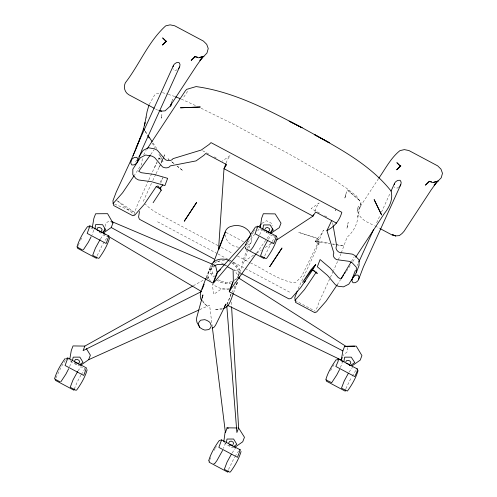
<?xml version="1.0" encoding="UTF-8"?>
<svg xmlns="http://www.w3.org/2000/svg" width="497" height="497" viewBox="0 0 497 497"><rect width="100%" height="100%" fill="white"/><g stroke="black" fill="none" stroke-linecap="round" stroke-linejoin="round"><path stroke-width="0.37" stroke-dasharray="2.48 1.86" d="M161.718 116.714L161.873 114.658L161.55 118.168L161.742 115.497M335.692 208.839L335.543 210.846L335.717 209.392M211.343 264.826L210.616 265.945L210.045 269.511L210.61 273.362L213.114 276.953L214.393 276.344C212.039 273.095 210.809 268.753 212.623 264.976M234.255 282.408L233.255 281.234L236.286 279.295L238.169 276.425C239.635 270.846 235.938 264.926 230.919 262.565M105.165 226.39L105.606 223.352L109.595 220.637L110.713 221.426M239.976 274.748L240.206 273.319L239.641 269.467L237.137 265.876L233.838 262.832L231.223 261.434M347.763 347.496L347.049 351.951L343.005 355.529M142.285 158.655L141.726 164.109L134.507 175.13M160.823 183.393L161.171 181.48L162.973 177.727L159.574 182.915M236.771 282.65L236.479 284.147L231.397 293.497M146.603 118.193L146.895 116.795M250.426 262.882C264.795 269.511 277.842 279.991 293.733 282.805L296.156 282.072L301.691 276.301L318.515 241.834L323.441 230.198L321.112 234.485L315.098 241.356L319.434 245.17L318.863 243.362L319.291 241.424L329.735 243.368M341.315 252.855L347.086 237.162C353.758 231.664 357.79 223.346 358.157 214.698L357.797 216.624L361.002 202.851L356.492 195.998L346.738 188.357L332.741 178.976L287.191 152.908L231.919 123.467L200.527 107.948M359.809 207.976L360.319 205.814M360.493 205.006L361.002 202.851M93.74 230.136L92.063 234.714M74.301 389.033L77.091 382.299L80.881 375.179M221.289 281.308L225.514 282.271L229.558 282.166L230.241 283.818L225.545 283.576L220.991 282.439L221.289 281.308L217.363 279.221M171.981 101.282L172.558 99.17L171.558 102.798M225.377 443.113L223.476 448.406M143.695 154.952L146.137 150.398M226.129 163.122L227.452 159.63L230.117 155.567L222.19 161.19M206.168 277.649L210.616 265.945L212.076 266.404L213.958 263.534M247.289 248.954L242.051 262.745L253.663 255.11M247.568 248.227L248.947 244.599L246.928 243.524M227.017 304.562L230.875 294.404L231.012 296.721M227.172 304.326L231.037 294.162M238.169 276.425L251.463 241.424M233.584 292.814L238.106 280.911M314.849 211.213L316.44 207.025L319.105 202.962L311.178 208.585L319.956 213.263M316.465 309.122L319.776 300.412L330.083 278.096M341.054 253.538L333.624 270.424M206.622 277.711L209.653 269.859L215.549 265.578M160.295 155.561L160.369 156.779L163.196 158.282L162.457 160.059L163.345 162.028L158.686 158.046L158.071 159.469M149.255 104.445L154.461 95.269L156.226 93.778L160.711 93.057M163.494 157.58L164.992 154.07L164.103 156.133M163.805 156.822L160.854 163.706L163.196 158.282M148.876 179.839L157.76 160.183M259.714 234.795L261.608 229.502L259.645 228.452L257.713 230.776M340.476 367.494L342.377 362.201L339.755 360.803M78.222 245.543L79.675 242.244M97.195 255.651L102.531 244.555L108.011 236.181M264.758 255.862L271.673 242.157M209.877 459.545L210.753 457.563M228.521 469.479L234.646 457.078M345.85 388.735L351.342 377.403M69.623 366.643L71.456 361.456L68.362 359.809M55.956 377.882L61.442 366.55L65.766 359.76M357.225 265.553L357.859 264.149M376.676 222.737L380.186 215.015M381.46 212.213L390.077 193.258M148.553 180.541L137.924 203.553L134.619 212.262L134.718 213.673M298.101 288.869L314.849 252.606L319.291 241.424L315.098 241.356L318.863 243.362M330.399 277.394L333.301 271.12M151.479 183.312L143.515 200.769L144.236 203.18M152.796 180.554L155.766 174.341M156.095 173.652L159.717 166.06M80.551 240.262L82.222 237.032M214.207 450.388L215.207 448.449M330.611 370.656L332.363 367.295M154.673 167.29L157.164 162.687M158.586 160.059L160.369 156.779M351.435 261.397L354.168 256.831M100.469 238.939L103.345 234.839L107.743 236.901M78.035 370.868L80.905 366.767L85.304 368.83M268.355 239.324L271.232 235.224L272.076 235.075M232.124 452.941L235 448.841L235.845 448.692M349.124 372.029L352 367.923L352.845 367.774M332.741 366.674L334.624 363.562M352.093 376.161L356.001 370.166M81.278 374.527L85.192 368.637M253.42 231.577L254.607 229.62M272.07 241.511L275.319 236.721M215.605 447.797L216.394 446.492M235.044 456.426L238.566 451.065M135.594 161.916L136.849 160.003M183.809 97.064L188.643 89.839M378.497 178.684L359.548 207.609C354.939 217.531 367.587 222.426 374.458 225.595M337.177 284.831L340.575 279.643M346.452 271.325L350.696 264.839M352.82 261.602L355.367 257.713M150.721 154.492L154.281 149.504M256.694 252.967L266.609 239.094M267.063 238.461L270.219 234.05M247.779 242.53L254.731 234.304M206.777 279.14L208.2 277.469L210.393 281.097M252.022 234.23L255.147 230.782M234.037 280.519L237.796 277.425M232.882 263.609L233.838 262.832M177.131 69.568L176.068 70.294L173.962 70.139L172.794 68.549M398.818 187.002L397.227 188.09L395.121 187.934L394.345 186.878M256.887 252.992L261.397 250.022M265.268 247.481L271.076 243.66M271.716 243.238L273.654 241.964M214.567 263.143L216.99 261.596M193.29 285.763L204.13 279.73M206.845 278.221L208.2 277.469M261.919 223.302L266.64 220.73L271.871 223.52L272.095 225.818M235.858 266.485L237.137 265.876M199.695 309.65L209.597 305.189L212.262 326.672M229.533 288.72L228.198 289.186L223.501 288.943A15.506 11.773 20.8 0 1 212.598 283.93M222.451 308.898L220.444 309.6L214.673 309.258L218.562 309.389L221.935 308.283M217.729 261.41L220.693 260.664L226.141 260.882M229.558 282.166L231.776 281.606M316.465 239.914L319.77 239.324L315.098 241.356L329.505 243.685M210.61 273.362L212.542 273.101M237.703 269.728L239.641 269.467M80.514 365.37L78.253 365.63L72.04 362.319L70.183 360.157M233.851 447.53L232.347 447.704L226.129 444.393L223.812 441.696M229.024 288.974L221.382 289.005L213.729 294.305L212.219 284.129M238.585 273.101L240.206 273.319M210.045 269.511L211.666 269.728M332.536 244.176L343.912 246.015L332.723 243.928M162.395 92.616L167.57 94.15M168.309 94.368L174.882 96.53M181.306 99.083L197.147 106.302M114.577 204.118L134.619 212.262L116.329 200.129M155.611 109.036L157.624 110.104M375.129 225.955L379.814 228.452M202.602 150.753L208.678 153.989M214.083 156.872L216.785 158.307M324.684 215.779L326.709 216.86M158.686 158.046L162.457 160.059L158.127 152.883M272.735 235.423L274.698 236.473M265.702 231.832L267.007 232.528M268.566 233.435L262.677 230.297L261.683 229.316M226.06 232.41L243.561 241.728M217.99 245.605L160.202 214.828L154.319 211.43L148.994 207.547L145.292 204.149M221.295 247.369L232.608 253.395M237.411 255.949L249.742 262.515M157.555 221.792L217.332 253.632M217.99 253.986L227.906 259.266M229.962 260.36L290.093 292.385M229.26 260.391L230.565 261.087M228.955 261.521L230.266 262.217M294.988 300.393L315.309 311.215M217.512 260.838L223.457 264.006M224.122 264.361L226.769 265.765M234.304 269.784L241.157 273.431M216.412 279.997L220.991 282.439M90.802 227.881L93.89 229.527M99.139 232.229L101.003 233.223M228.813 445.101L230.123 445.797M74.892 363.437L76.532 364.307M172.099 162.202L174.522 164.053M169.185 159.73L167.992 158.779L169.166 159.754M171.564 161.637L174.546 164.022M176.944 165.948L182.995 170.794L177.466 166.302M116.925 200.614L134.811 215.077M202.484 301.542L207.659 306.487L204.863 304.027L202.857 301.027L202.521 299.107M145.273 131.326L147.41 134.538M152.958 142.881L157.22 149.299M145.143 131.37L147.112 134.625M152.225 143.105L154.983 147.665M250.997 234.727L251.88 238.1A12.736 9.667 20.8 0 1 246.555 246.226M224.961 234.727L225.843 238.1L227.688 241.343A12.736 9.667 20.8 0 0 238.815 247.27M332.63 222.712L333.015 224.942M238.162 278.687L237.597 274.841L235.1 271.25A15.506 11.773 20.8 0 0 234.112 270.163M208.566 278.73L208.001 274.884A15.506 11.773 20.8 0 1 213.958 265.796M231.322 302.126L231.546 305.984M225.514 282.271L225.545 283.576M237.597 282.259A15.506 11.773 20.8 0 1 234.249 286.583M225.29 265.143A15.506 11.773 20.8 0 1 226.589 265.535M357.331 209.883L357.107 212.325L358.412 206.038L357.331 209.883M347.341 225.862L346.887 228.75L348.192 222.457L347.341 225.862M345.552 195.476L344.638 198.887L346.552 191.848L345.552 195.476M160.562 164.364L159.096 167.737L160.562 164.395M317.49 238.405L298.573 232.354L317.49 238.405M359.803 200.707L346.925 189.543L359.803 200.707"/><path stroke-width="0.75" d="M351.044 262.049L340.892 279.003L338.271 277.612L330.312 268.212L320.099 259.546L317.341 266.802L327.554 275.468L335.518 284.868L338.134 286.266L343.483 286.856L348.764 284.185L356.281 272.704L356.33 267.243L352.193 262.783L349.577 261.391L336.599 259.639A5.84 4.436 20.8 0 1 333.872 253.023L326.939 230.596L331.791 220.413M218.55 249.432L224.004 168.7L225.862 163.817M223.812 441.696L225.066 432.365M145.049 122.386L144.484 125.343L147.118 111.434L148.982 105.078M139.464 211.442L138.582 217.083L139.452 219.264L214.201 259.074M94.908 229.148L95.648 224.563L102.606 224.719L105.786 229.962L101.599 232.813M226.377 442.864L226.986 439.044L233.621 439.025L236.802 444.268L234.019 446.418M262.801 229.533L263.534 224.948L270.163 224.93L273.35 230.173L269.163 233.025M343.881 361.754L344.614 357.169L351.242 357.15L354.759 362.574L350.571 365.425M92.312 227.452L93.896 218.301L95.617 213.76L107.588 213.685L112.956 222.998L111.235 227.533L103.109 233.205L104.83 228.67M69.847 358.859L71.301 350.466L73.028 345.931L84.838 346.092L192.606 286.142M352.075 365.811L360.201 360.145L361.928 355.603L356.225 346.117L344.589 346.372L342.862 350.907L341.277 360.064L342.768 361.536M202.304 297.827L202.888 294.914L196.737 317.496L196.464 319.931L197.005 322.472L199.695 327.306A10.499 7.971 20.8 0 0 204.932 330.089L208.802 329.573A10.499 7.971 20.8 0 0 211.306 325.746L209.939 322.441A10.499 7.971 20.8 0 0 204.708 319.652L200.838 320.167A10.499 7.971 20.8 0 0 198.328 323.994L199.695 327.306M72.376 360.841L73.221 357.144L79.855 357.126L83.036 362.369L80.048 364.407M338.606 359.002L337.997 361.648L335.835 366.475L354.808 376.583L356.97 371.756L357.585 369.109L338.606 359.002L337.848 358.921L337.022 360.058M55.658 379.099L55.36 380.317L74.003 390.251L74.301 389.033M109.595 237.889C107.514 245.22 103.531 252.01 99.065 258.154L98.22 258.303L92.659 255.34L95.418 248.084L100.114 239.529M87.161 369.818C85.074 377.148 81.092 383.939 76.631 390.083L75.786 390.232L70.22 387.269L72.978 380.006L77.675 371.458M326.579 379.845L326.281 381.062L345.253 391.17L345.552 389.952M89.951 225.918L87.18 233.391L106.153 243.493L108.93 236.025L89.951 225.918L89.038 226.079L88.261 227.129M67.847 358.02L65.07 365.488L83.72 375.421L86.49 367.948L67.847 358.02L66.927 358.175L66.157 359.232M257.844 226.303L255.067 233.776L273.717 243.71L276.487 236.237L257.844 226.303L257.079 226.222L256.259 227.359M221.606 439.92L218.835 447.393L237.485 457.321L240.256 449.847L221.606 439.92L220.693 440.081M144.844 123.418L143.571 128.76L137.278 145.82M171.558 102.798L170.639 106.215L171.409 103.395M77.843 246.879L77.47 248.214L96.443 258.322L96.816 256.986M245.729 247.264L245.356 248.599L264.006 258.533L264.379 257.197M208.61 460.98C210.803 453.568 214.754 446.691 219.295 440.472L220.14 440.33M209.498 460.881L209.125 462.216L227.769 472.15L228.148 470.814M277.314 237.864C275.121 245.276 271.176 252.147 266.628 258.365L265.783 258.515L260.546 255.725L263.304 248.469L267.647 240.511M241.082 451.481C238.889 458.893 234.938 465.764 230.397 471.982L229.552 472.131L224.315 469.342L227.073 462.086L231.409 454.128M358.082 370.563C355.889 377.975 351.938 384.852 347.397 391.064L341.47 388.188L344.228 380.932L348.409 373.21M137.414 161.811L142.235 149.112L179.554 66.989M84.838 346.092L83.111 350.627L201.223 291.696M80.514 365.37L88.64 359.698L90.367 355.162L86.416 348.683M205.901 278.357L200.819 291.727L200.248 295.293L200.813 299.144L201.652 300.343M202.204 289.279L204.137 284.203M213.71 262.118L225.377 231.403A12.736 9.667 20.8 0 1 230.285 226.595L233.988 225.663L238.026 225.557A12.736 9.667 20.8 0 1 249.152 231.484L250.631 234.075M218.773 249.469L225.389 232.056M250.457 235.957L217.63 272.182L213.493 283.073L246.288 244.294M230.471 288.943L229.365 291.851L342.862 350.907M231.024 287.496L232.95 282.414M233.317 293.516C231.049 299.051 229.794 306.773 223.122 308.662M260.689 226.545L260.198 227.843L261.615 218.27L263.335 213.735L275.145 213.896L281.004 223.147L279.277 227.682L270.666 233.416L272.393 228.881M313.526 214.704L312.992 216.102L276.879 239.846M231.59 306.755L238.603 427.992L236.876 432.527L226.8 306.059M297.274 291.049L294.796 297.579L295.547 302.4L314.707 312.607L316.664 311.936L326.125 301.163L337.177 284.831M352.398 278.252L355.349 270.492M356.281 272.704L359.039 265.448L359.089 259.987L354.951 255.526L352.33 254.129L339.358 252.383A5.84 4.436 20.8 0 1 336.631 245.767L333.145 225.688M358.573 279.606L363.4 266.908L400.712 184.785M342.265 357.473L341.277 360.064L227.595 305.388M153.113 202.714L161.183 190.388L157.922 185.959L156.176 186.673L144.273 204.304L134.811 215.077L132.861 215.748L113.701 205.547L113.142 203.534L112.949 200.72L116.255 192.01L133.003 155.747L140.396 137.613M133.003 155.747L137.017 146.503M245.599 244.692L250.513 234.509L255.526 226.862M136.066 147.758L173.378 65.635M358.815 262.043L373.489 229.757M391.033 191.152L394.537 183.43M91.131 236.783L88.379 242.138L83.366 249.792M68.698 368.712L65.939 374.067L60.926 381.715M258.85 236.758L253.085 247.084L250.923 250.003L250.078 250.153M222.619 450.375L216.854 460.7L214.692 463.62L213.847 463.763M339.619 369.457L336.705 375.049L331.692 382.702L325.765 379.826C327.852 372.495 331.834 365.705 336.295 359.561M326.939 230.596C334.438 226.88 339.637 220.326 341.843 212.318L210.983 142.614L209.181 144.416L201.248 150.032L173.049 158.636A5.84 4.436 20.8 0 1 165.308 159.68L157.344 150.274L154.729 148.883L148.398 147.764L143.117 150.436L138.936 156.816M316.664 272.505L317.279 273.53L312.582 269.983L315.732 264.534L310.681 270.02L302.611 282.339L315.732 264.534M146.988 149.1L185.4 90.74L186.76 89.317L196.11 86.584C234.019 91.777 268.622 110.148 302.083 127.772L289.179 121.138L301.89 127.599L329.368 142.757L314.303 134.519C341.992 149.877 371.172 165.855 391.108 191.084C393.276 199.365 389.412 207.181 384.355 213.468L355.796 257.061M96.99 228.949L97.934 227.514L99.711 227.496L101.345 228.365L102.183 229.782L101.245 231.217M134.078 175.783L122.604 192.761L113.142 203.534M74.556 360.878L75.494 359.443L77.277 359.424L78.911 360.294L79.75 361.71L78.812 363.145M211.71 264.267C215.176 258.657 222.886 258.073 228.608 260.229M265.038 229.098L265.82 227.899L267.429 227.471L269.393 228.514L269.747 229.993L268.964 231.186M238.902 278.003L239.635 276.885M224.482 306.413L226.048 304.021L215.655 324.988L214.406 326.902L212.169 328.293M241.84 273.797L288.95 298.89L291.223 298.386L300.685 287.614L312.625 269.921M316.353 271.989L304.45 289.621L294.988 300.393M378.919 178.044C385.498 168.645 390.822 157.916 399.948 150.628L404.334 149.616L408.907 150.535L437.695 165.874L440.976 169.135L442.479 173.285L441.224 177.796L434.098 185.126L436.882 181.945L430.992 190.171L404.042 231.31L402.03 233.509L399.321 235.615L395.612 235.895L391.866 234.87L380.485 228.806M228.651 442.951L229.589 441.516L231.198 441.081L233.161 442.131L233.515 443.61L232.888 444.567M341.42 278.345L343.545 275.108M344.396 273.81L345.241 272.511M345.806 361.797L346.589 360.605L348.521 360.344L350.155 361.213L350.839 362.866L350.056 364.065M304.512 282.302L305.406 280.948M150.274 155.114L138.706 171.316L141.322 172.707L154.3 174.459L167.644 178.342L164.886 185.598L151.542 181.716L138.564 179.97L135.948 178.572L132.792 174.633L132.836 169.173L140.359 157.698L145.64 155.027L151.97 156.139L154.586 157.53L162.55 166.936A5.84 4.436 20.8 0 0 170.291 165.899L196.073 160.891L203.932 155.281L205.733 153.486L226.669 164.637L224.004 168.7L312.992 216.102L315.657 212.033L336.593 223.19M256.241 253.594L229.198 291.435L233.335 280.55L233.105 269.765L227.216 266.628M162.879 184.704L159.947 188.68L156.176 186.673M87.64 226.47C83.092 232.689 79.147 239.566 76.954 246.978L82.514 249.935M65.206 358.399C60.659 364.618 56.708 371.495 54.521 378.9L60.081 381.864M258.794 226.756L261.403 223.88M194.284 57.136L191.183 60.404L195.433 56.484L194.799 56.59L198.67 57.807L203.913 56.26L206.976 53.03L208.237 48.513L206.733 44.37L203.447 41.102L174.658 25.769L170.092 24.85L165.706 25.863C148.299 41.555 139.489 64.529 125.306 82.844C123.299 87.124 124.672 92.355 128.835 94.765L154.275 108.321M428.532 181.902L425.426 185.17L429.681 181.25L429.048 181.362L432.912 182.573L438.155 181.026L433.614 182.281M217.63 272.182L220.562 269.647M234.609 447.443L242.735 441.777L244.456 437.236L238.603 427.992M88.64 359.698L198.986 309.973M214.623 265.56L217.972 264.385L222.662 264.628A15.506 11.773 20.8 0 1 224.632 264.976M199.365 57.509L203.913 56.26L199.85 60.361L202.633 57.18L196.744 65.405L169.8 106.538L165.079 110.85L161.363 111.129L159.121 110.514M108.011 236.181L108.93 236.025M239.343 450.009L240.256 449.847M354.609 346.272L344.589 346.372L354.641 346.266M226.794 427.83L237.125 427.967M275.729 236.156L276.487 236.237M356.821 369.029L357.585 369.109M228.44 428.197L227.117 428.004L225.396 432.539L212.356 327.436M194.799 56.59L197.408 57.118M429.048 181.362L431.657 181.883M346.198 363.239L348.95 364.388L349.894 365.363L349.627 365.196M159.5 110.446L161.363 111.129L158.965 110.259M175.596 96.816L179.877 98.518M111.726 221.544L215.549 265.578L217.146 272.25L213.008 283.135L111.235 227.533M96.983 230.012L99.593 231.254M74.55 361.94L78.799 364.202M312.582 269.983L315.098 271.319M229.993 444.256L232.565 446.101M229.813 444.542L231.124 445.237M103.767 233.596L105.097 234.385M108.421 236.355L201.378 291.459M264.609 230.229L268.187 231.689L268.796 232.49M238.448 277.842L346.452 346.657M100.139 231.54L101.239 232.273M111.837 222.209L112.956 222.998M144.422 130.04L143.571 128.76L144.354 130.065M147.833 135.178L152.101 141.595M147.895 135.929L149.075 137.886M160.208 186.99L161.183 190.388M394.239 184.561A7.722 5.865 20.8 0 1 396.432 181.219L397.873 180.368L400.135 180.281L401.141 182.113L401.011 183.654A7.722 5.865 20.8 0 1 399.774 186.22M178.616 68.424A7.722 5.865 20.8 0 0 179.852 65.859L179.982 64.312L178.976 62.485L176.708 62.572L175.273 63.417A7.722 5.865 20.8 0 0 173.08 66.766M130.941 161.587L130.81 163.134L131.817 164.961L134.084 164.874L135.519 164.029A7.722 5.865 20.8 0 0 137.712 160.68L137.843 159.133L136.83 157.307L134.569 157.394L133.134 158.239A7.722 5.865 20.8 0 0 130.941 161.587M352.1 279.382L351.969 280.929L352.982 282.756L355.243 282.675L356.678 281.824A7.722 5.865 20.8 0 0 358.871 278.475L359.002 276.935L357.989 275.102L355.728 275.189L354.293 276.04A7.722 5.865 20.8 0 0 352.1 279.382M196.514 202.608L184.312 221.14L196.514 202.608M281.942 248.109L269.741 266.64L281.942 248.109M166.01 41.257L162.389 45.065L166.644 41.145L166.01 41.257L162.724 37.996L166.01 41.257M400.259 166.023L396.637 169.831L400.893 165.911L400.259 166.023L396.973 162.761L400.259 166.023M200.185 107.01L180.554 107.799L200.185 107.01M395.612 235.895L392.506 234.758L395.612 235.895M381.559 214.859L374.179 199.682L381.559 214.859"/></g></svg>
